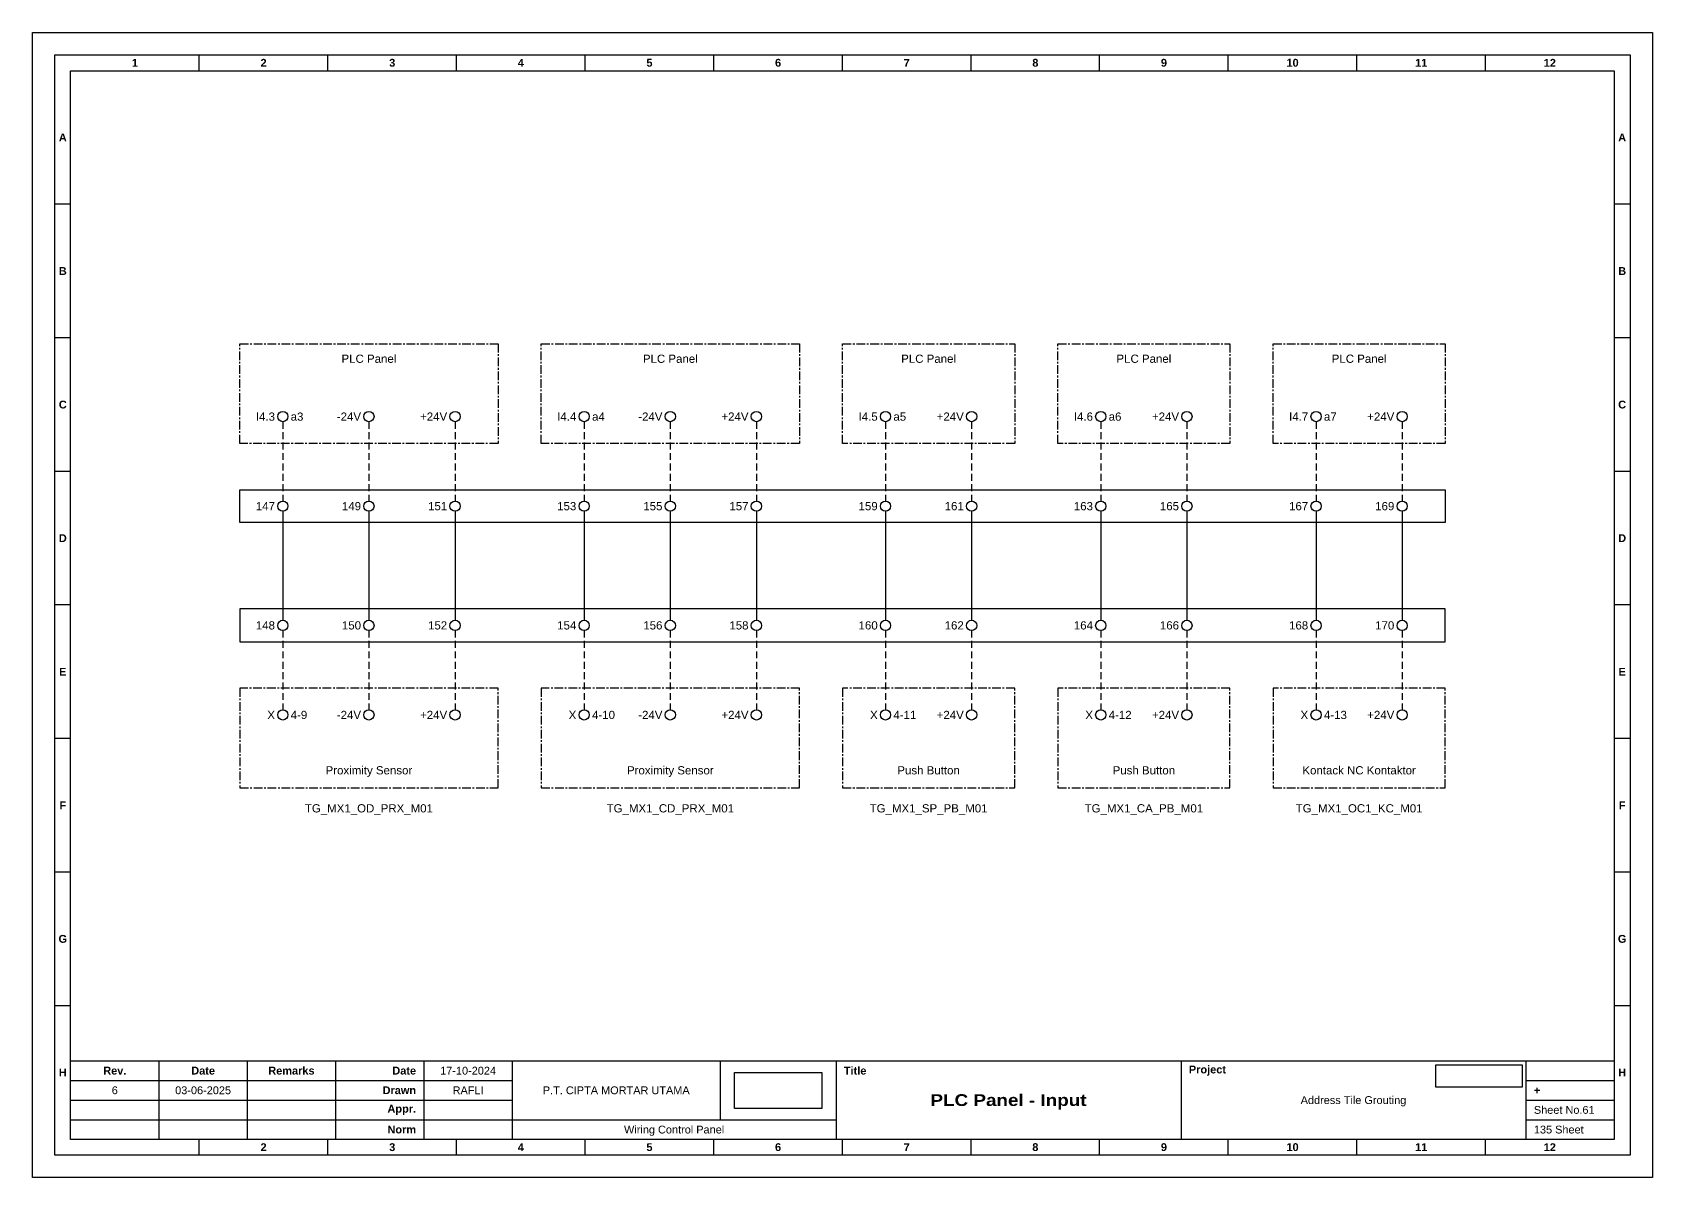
# Model space of a CAD drawing. Header units: millimetres. Extents: x 2277 to 9242, y 1004 to 1739.
# Drawn here: x 4734.2 to 5030.3, y 1529.4 to 1738.7 of the extents above; entities that cross this region are included whole.
import ezdxf
from ezdxf.enums import TextEntityAlignment as Align

# ---------------------------------------------------------------- set-up
doc = ezdxf.new("R2010")
doc.units = ezdxf.units.MM
doc.linetypes.add('CENTER', pattern=[50.8, 31.75, -6.35, 6.35, -6.35])
doc.linetypes.add('HIDDEN', pattern=[9.525, 6.35, -3.175])
doc.styles.add('Bold', font='ariblk.ttf', dxfattribs={"height": 25.4})
doc.styles.get("Standard").update_dxf_attribs({"font": 'arial.ttf'})
picture_1 = doc.add_image_def('image1.png', size_in_pixel=(2048, 847))
picture_2 = doc.add_image_def('image2.png', size_in_pixel=(2092, 542))

# ---------------------------------------------------------------- blocks, each defined once
blk = doc.blocks.new('KOP MU PROJECT')
at = {"color": 6, "ltscale": 50}
for p, q in [((27.74, 184.05), (27.74, 186.66)), ((49.13, 184.05), (49.13, 186.66)), ((70.51, 184.05), (70.51, 186.66)), ((91.89, 184.05), (91.89, 186.66)), ((113.27, 184.05), (113.27, 186.66)), ((134.66, 184.05), (134.66, 186.66)), ((156.04, 184.05), (156.04, 186.66)), ((177.42, 184.05), (177.42, 186.66)), ((198.8, 184.05), (198.8, 186.66)), ((220.19, 184.05), (220.19, 186.66)), ((241.57, 184.05), (241.57, 186.66)), ((6.36, 161.84), (3.75, 161.84)), ((265.59, 161.84), (262.98, 161.84)), ((6.36, 139.63), (3.75, 139.63)), ((265.59, 139.63), (262.98, 139.63)), ((6.36, 117.42), (3.75, 117.42)), ((265.59, 117.42), (262.98, 117.42)), ((6.36, 95.22), (3.75, 95.22)), ((265.59, 95.22), (262.98, 95.22)), ((6.36, 73.01), (3.75, 73.01)), ((265.59, 73.01), (262.98, 73.01)), ((6.36, 50.8), (3.75, 50.8)), ((265.59, 50.8), (262.98, 50.8)), ((6.36, 28.59), (3.75, 28.59)), ((265.59, 28.59), (262.98, 28.59)), ((27.74, 3.75), (27.74, 6.36)), ((49.13, 3.75), (49.13, 6.36)), ((70.51, 3.75), (70.51, 6.36)), ((91.89, 3.75), (91.89, 6.36)), ((113.27, 3.75), (113.27, 6.36)), ((134.66, 3.75), (134.66, 6.36)), ((156.04, 3.75), (156.04, 6.36)), ((177.42, 3.75), (177.42, 6.36)), ((198.8, 3.75), (198.8, 6.36)), ((220.19, 3.75), (220.19, 6.36)), ((241.57, 3.75), (241.57, 6.36))]:
    blk.add_line(p, q, dxfattribs=at)
at = {"ltscale": 50}
for p, q in [((6.36, 19.41), (262.98, 19.41)), ((21.04, 19.41), (21.04, 6.36)), ((35.72, 19.41), (35.72, 6.36)), ((50.41, 19.41), (50.41, 6.36)), ((65.09, 19.41), (65.09, 6.36)), ((79.77, 19.41), (79.77, 6.36)), ((114.35, 19.41), (114.35, 9.62)), ((133.6, 19.41), (133.6, 6.36)), ((190.95, 19.41), (190.95, 6.36)), ((248.3, 19.41), (248.3, 6.36)), ((6.36, 16.15), (79.77, 16.15)), ((248.3, 16.15), (262.98, 16.15)), ((6.36, 12.89), (79.77, 12.89)), ((248.3, 12.89), (262.98, 12.89)), ((6.36, 9.62), (133.6, 9.62)), ((248.3, 9.62), (262.98, 9.62))]:
    blk.add_line(p, q, dxfattribs=at)
at = {"color": 1, "ltscale": 50}
blk.add_lwpolyline([(269.34, 0), (0, 0), (0, 190.41), (269.34, 190.41)], close=True, dxfattribs=at)
at = {"color": 6, "ltscale": 50}
for points in [[(265.59, 3.75), (3.75, 3.75), (3.75, 186.66), (265.59, 186.66)], [(262.98, 6.36), (6.36, 6.36), (6.36, 184.05), (262.98, 184.05)]]:
    blk.add_lwpolyline(points, close=True, dxfattribs=at)
at = {"ltscale": 50, "char_height": 1.305, "attachment_point": 4}
for s, width, heights, insert in [('\\pxqc;{\\fArial|b1|i0|c0|p34;1}', 21.3825, [2.51], (6.36, 185.36)), ('\\pxqc;{\\fArial|b1|i0|c0|p34;2}', 21.3825, [2.51], (27.74, 185.36)), ('\\pxqc;{\\fArial|b1|i0|c0|p34;3}', 21.3825, [2.51], (49.13, 185.36)), ('\\pxqc;{\\fArial|b1|i0|c0|p34;4}', 21.3825, [2.51], (70.51, 185.36)), ('\\pxqc;{\\fArial|b1|i0|c0|p34;5}', 21.3825, [2.51], (91.89, 185.36)), ('\\pxqc;{\\fArial|b1|i0|c0|p34;6}', 21.3825, [2.51], (113.27, 185.36)), ('\\pxqc;{\\fArial|b1|i0|c0|p34;7}', 21.3825, [2.51], (134.66, 185.36)), ('\\pxqc;{\\fArial|b1|i0|c0|p34;8}', 21.3825, [2.51], (156.04, 185.36)), ('\\pxqc;{\\fArial|b1|i0|c0|p34;9}', 21.3825, [2.51], (177.42, 185.36)), ('\\pxqc;{\\fArial|b1|i0|c0|p34;10}', 21.3825, [2.51], (198.8, 185.36)), ('\\pxqc;{\\fArial|b1|i0|c0|p34;11}', 21.3825, [2.51], (220.19, 185.36)), ('\\pxqc;{\\fArial|b1|i0|c0|p34;12}', 21.3825, [2.51], (241.57, 185.36)), ('\\pxqc;{\\fArial|b1|i0|c0|p34;A}', 2.61, [2.51], (3.75, 172.95)), ('\\pxqc;{\\fArial|b1|i0|c0|p34;A}', 2.61, [2.51], (262.98, 172.95)), ('\\pxqc;{\\fArial|b1|i0|c0|p34;B}', 2.61, [2.51], (3.75, 150.74)), ('\\pxqc;{\\fArial|b1|i0|c0|p34;B}', 2.61, [2.51], (262.98, 150.74)), ('\\pxqc;{\\fArial|b1|i0|c0|p34;C}', 2.61, [2.51], (3.75, 128.53)), ('\\pxqc;{\\fArial|b1|i0|c0|p34;C}', 2.61, [2.51], (262.98, 128.53)), ('\\pxqc;{\\fArial|b1|i0|c0|p34;D}', 2.61, [2.51], (3.75, 106.32)), ('\\pxqc;{\\fArial|b1|i0|c0|p34;D}', 2.61, [2.51], (262.98, 106.32)), ('\\pxqc;{\\fArial|b1|i0|c0|p34;E}', 2.61, [2.51], (3.75, 84.11)), ('\\pxqc;{\\fArial|b1|i0|c0|p34;E}', 2.61, [2.51], (262.98, 84.11)), ('\\pxqc;{\\fArial|b1|i0|c0|p34;F}', 2.61, [2.51], (3.75, 61.9)), ('\\pxqc;{\\fArial|b1|i0|c0|p34;F}', 2.61, [2.51], (262.98, 61.9)), ('\\pxqc;{\\fArial|b1|i0|c0|p34;G}', 2.61, [2.51], (3.75, 39.69)), ('\\pxqc;{\\fArial|b1|i0|c0|p34;G}', 2.61, [2.51], (262.98, 39.69)), ('\\pxqc;{\\fArial|b1|i0|c0|p34;H}', 2.61, [2.51], (3.75, 17.47)), ('\\pxqc;{\\fArial|b1|i0|c0|p34;Rev.}', 14.6811, [2.88], (6.36, 17.78)), ('\\pxqc;{\\fArial|b1|i0|c0|p34;Date}', 14.6811, [2.88], (21.04, 17.78)), ('\\pxqc;{\\fArial|b1|i0|c0|p34;Remarks}', 14.6811, [2.88], (35.72, 17.78)), ('\\pxqr;{\\fArial|b1|i0|c0|p34;Date}', 13.3761, [2.88], (50.41, 17.78)), ('\\pxql;{\\fArial|b1|i0|c0|p34;Title}', 50.2419, [2.88], (134.9, 17.78)), ('\\pxql;{\\fArial|b1|i0|c0|p34;Project}', 50.2419, [2.88], (192.25, 17.78)), ('\\pxqc;{\\fArial|b1|i0|c0|p34;H}', 2.61, [2.51], (262.98, 17.47)), ('\\pxqr;{\\fArial|b1|i0|c0|p34;Drawn}', 13.3761, [2.88], (50.41, 14.52)), ('\\pxql;{\\fArial|b1|i0|c0|p34;+}', 14.6811, [2.88], (249.61, 14.52)), ('\\pxqr;{\\fArial|b1|i0|c0|p34;Appr.}', 13.3761, [2.88], (50.41, 11.26)), ('\\pxqr;{\\fArial|b1|i0|c0|p34;Norm}', 13.3761, [2.88], (50.41, 7.99)), ('\\pxqc;{\\fArial|b1|i0|c0|p34;2}', 21.3825, [2.51], (27.74, 5.06)), ('\\pxqc;{\\fArial|b1|i0|c0|p34;3}', 21.3825, [2.51], (49.13, 5.06)), ('\\pxqc;{\\fArial|b1|i0|c0|p34;4}', 21.3825, [2.51], (70.51, 5.06)), ('\\pxqc;{\\fArial|b1|i0|c0|p34;5}', 21.3825, [2.51], (91.89, 5.06)), ('\\pxqc;{\\fArial|b1|i0|c0|p34;6}', 21.3825, [2.51], (113.27, 5.06)), ('\\pxqc;{\\fArial|b1|i0|c0|p34;7}', 21.3825, [2.51], (134.66, 5.06)), ('\\pxqc;{\\fArial|b1|i0|c0|p34;8}', 21.3825, [2.51], (156.04, 5.06)), ('\\pxqc;{\\fArial|b1|i0|c0|p34;9}', 21.3825, [2.51], (177.42, 5.06)), ('\\pxqc;{\\fArial|b1|i0|c0|p34;10}', 21.3825, [2.51], (198.8, 5.06)), ('\\pxqc;{\\fArial|b1|i0|c0|p34;11}', 21.3825, [2.51], (220.19, 5.06)), ('\\pxqc;{\\fArial|b1|i0|c0|p34;12}', 21.3825, [2.51], (241.57, 5.06))]:
    blk.add_mtext_dynamic_manual_height_columns(s, width=width, gutter_width=0.0326, heights=heights, dxfattribs=dict(at, insert=insert))
at = {"ltscale": 50}
for tag, p in [('DATECREATED', (72.43, 17.78)), ('REV', (13.7, 14.52)), ('REVDATE', (28.38, 14.52)), ('REMARKS', (43.06, 14.52)), ('DRAWN', (72.43, 14.52)), ('COMPANY', (97.06, 14.52)), ('PROJECT', (219.62, 12.89)), ('APPR', (72.43, 11.26)), ('NORM', (72.43, 7.99)), ('DRAWINGCATEGORY', (106.68, 7.99)), ('DESCRIPTION', (162.27, 10.03))]:
    blk.add_attdef(tag, text='', height=1.3, dxfattribs=at).set_placement(p, align=Align.MIDDLE_CENTER)
at = {"ltscale": 50, "style": 'Bold'}
blk.add_attdef('TITLE', text='', height=1.96, dxfattribs=at).set_placement((162.27, 12.89), align=Align.MIDDLE_CENTER)
at = {"ltscale": 50}
for tag, p in [('SHEETNUMBER', (249.61, 11.26)), ('TOTALSHEET', (249.61, 7.99))]:
    blk.add_attdef(tag, text='', height=1.3, dxfattribs=at).set_placement(p, align=Align.MIDDLE_LEFT)
image = blk.add_image(picture_1, insert=(116.72, 11.48), size_in_units=(14.5, 6), dxfattribs=at)
image.dxf.flags = 15
image = blk.add_image(picture_2, insert=(233.29, 15.04), size_in_units=(14.36, 3.72), dxfattribs=at)
image.dxf.flags = 15

msp = doc.modelspace()

# ---------------------------------------------------------------- linework, layer by layer
at = {"linetype": 'HIDDEN', "ltscale": 0.2}
for p, q in [((4780.01, 1667.52), (4780.01, 1653.03)), ((4795.74, 1667.52), (4795.74, 1653.03)), ((4811.48, 1667.52), (4811.48, 1653.03)), ((4835.08, 1667.52), (4835.08, 1653.03)), ((4850.82, 1667.52), (4850.82, 1653.03)), ((4866.55, 1667.52), (4866.55, 1653.03)), ((4890.15, 1667.52), (4890.15, 1653.03)), ((4905.89, 1667.52), (4905.89, 1653.03)), ((4929.49, 1667.52), (4929.49, 1653.03)), ((4945.23, 1667.52), (4945.23, 1653.03)), ((4968.83, 1667.52), (4968.83, 1653.03)), ((4984.57, 1667.52), (4984.57, 1653.03)), ((4780.01, 1629.36), (4780.01, 1614.87)), ((4795.74, 1629.36), (4795.74, 1614.87)), ((4811.48, 1629.36), (4811.48, 1614.87)), ((4835.08, 1629.36), (4835.08, 1614.87)), ((4850.82, 1629.36), (4850.82, 1614.87)), ((4866.55, 1629.36), (4866.55, 1614.87)), ((4890.15, 1629.36), (4890.15, 1614.87)), ((4905.89, 1629.36), (4905.89, 1614.87)), ((4929.49, 1629.36), (4929.49, 1614.87)), ((4945.23, 1629.36), (4945.23, 1614.87)), ((4968.83, 1629.36), (4968.83, 1614.87)), ((4984.57, 1629.36), (4984.57, 1614.87))]:
    msp.add_line(p, q, dxfattribs=at)
at = {"ltscale": 0.2}
for p, q in [((4780.01, 1651.15), (4780.01, 1631.24)), ((4795.74, 1651.15), (4795.74, 1631.24)), ((4811.48, 1651.15), (4811.48, 1631.24)), ((4835.08, 1651.15), (4835.08, 1631.24)), ((4850.82, 1651.15), (4850.82, 1631.24)), ((4866.55, 1651.15), (4866.55, 1631.24)), ((4890.15, 1651.15), (4890.15, 1631.24)), ((4905.89, 1651.15), (4905.89, 1631.24)), ((4929.49, 1651.15), (4929.49, 1631.24)), ((4945.23, 1651.15), (4945.23, 1631.24)), ((4968.83, 1651.15), (4968.83, 1631.24)), ((4984.57, 1651.15), (4984.57, 1631.24))]:
    msp.add_line(p, q, dxfattribs=at)
at = {"linetype": 'CENTER', "ltscale": 0.05}
for points in [[(4772.14, 1681.79), (4819.34, 1681.79), (4819.34, 1663.56), (4772.14, 1663.56)], [(4827.21, 1681.79), (4874.42, 1681.79), (4874.42, 1663.56), (4827.21, 1663.56)], [(4882.29, 1681.79), (4913.76, 1681.79), (4913.76, 1663.56), (4882.29, 1663.56)], [(4921.63, 1681.79), (4953.1, 1681.79), (4953.1, 1663.56), (4921.63, 1663.56)], [(4960.96, 1681.79), (4992.44, 1681.79), (4992.44, 1663.56), (4960.96, 1663.56)], [(4772.14, 1600.61), (4819.34, 1600.61), (4819.34, 1618.83), (4772.14, 1618.83)], [(4827.21, 1600.61), (4874.42, 1600.61), (4874.42, 1618.83), (4827.21, 1618.83)], [(4882.29, 1600.61), (4913.76, 1600.61), (4913.76, 1618.83), (4882.29, 1618.83)], [(4921.63, 1600.61), (4953.1, 1600.61), (4953.1, 1618.83), (4921.63, 1618.83)], [(4960.96, 1600.61), (4992.44, 1600.61), (4992.44, 1618.83), (4960.96, 1618.83)]]:
    msp.add_lwpolyline(points, close=True, dxfattribs=at)
at = {"ltscale": 0.05}
for points in [[(4772.14, 1655.1), (4992.44, 1655.1), (4992.44, 1649.09), (4772.14, 1649.09)], [(4772.14, 1627.3), (4992.44, 1627.3), (4992.44, 1633.31), (4772.14, 1633.31)]]:
    msp.add_lwpolyline(points, close=True, dxfattribs=at)
for centre in [(4780.01, 1668.46), (4795.74, 1668.46), (4811.48, 1668.46), (4835.08, 1668.46), (4850.82, 1668.46), (4866.55, 1668.46), (4890.15, 1668.46), (4905.89, 1668.46), (4929.49, 1668.46), (4945.23, 1668.46), (4968.83, 1668.46), (4984.57, 1668.46), (4780.01, 1652.09), (4795.74, 1652.09), (4811.48, 1652.09), (4835.08, 1652.09), (4850.82, 1652.09), (4866.55, 1652.09), (4890.15, 1652.09), (4905.89, 1652.09), (4929.49, 1652.09), (4945.23, 1652.09), (4968.83, 1652.09), (4984.57, 1652.09), (4780.01, 1630.3), (4795.74, 1630.3), (4811.48, 1630.3), (4835.08, 1630.3), (4850.82, 1630.3), (4866.55, 1630.3), (4890.15, 1630.3), (4905.89, 1630.3), (4929.49, 1630.3), (4945.23, 1630.3), (4968.83, 1630.3), (4984.57, 1630.3), (4780.01, 1613.93), (4795.74, 1613.93), (4811.48, 1613.93), (4835.08, 1613.93), (4850.82, 1613.93), (4866.55, 1613.93), (4890.15, 1613.93), (4905.89, 1613.93), (4929.49, 1613.93), (4945.23, 1613.93), (4968.83, 1613.93), (4984.57, 1613.93)]:
    msp.add_circle(centre, 0.938)

# ---------------------------------------------------------------- block references
at = {"xscale": 1.099296583304004, "yscale": 1.099296583304004, "zscale": 1.099296583304004}
msp.add_blockref('KOP MU PROJECT', (4734.24, 1529.36), dxfattribs=at).add_auto_attribs({'TITLE': 'PLC Panel - Input', 'PROJECT': 'Address Tile Grouting', 'COMPANY': 'P.T. CIPTA MORTAR UTAMA', 'DRAWINGCATEGORY': 'Wiring Control Panel', 'DRAWN': 'RAFLI', 'DATECREATED': '17-10-2024', 'REVDATE': '03-06-2025', 'REV': '6', 'SHEETNUMBER': 'Sheet No.61', 'TOTALSHEET': '135 Sheet'})

# ---------------------------------------------------------------- texts
for s, p in [('PLC Panel', (4795.74, 1679.79)), ('PLC Panel', (4850.82, 1679.79)), ('PLC Panel', (4898.02, 1679.79)), ('PLC Panel', (4937.36, 1679.79)), ('PLC Panel', (4976.7, 1679.79)), ('TG_MX1_OD_PRX_M01', (4795.74, 1597.61)), ('TG_MX1_CD_PRX_M01', (4850.82, 1597.61)), ('TG_MX1_SP_PB_M01', (4898.02, 1597.61)), ('TG_MX1_CA_PB_M01', (4937.36, 1597.61)), ('TG_MX1_OC1_KC_M01', (4976.7, 1597.61))]:
    msp.add_text(s, height=1.5).set_placement(p, align=Align.TOP_CENTER)
for s, p in [('I4.3', (4778.57, 1668.46)), ('-24V', (4794.3, 1668.46)), ('+24V', (4810.04, 1668.46)), ('I4.4', (4833.64, 1668.46)), ('-24V', (4849.38, 1668.46)), ('+24V', (4865.11, 1668.46)), ('I4.5', (4888.72, 1668.46)), ('+24V', (4904.45, 1668.46)), ('I4.6', (4928.06, 1668.46)), ('+24V', (4943.79, 1668.46)), ('I4.7', (4967.39, 1668.46)), ('+24V', (4983.13, 1668.46)), ('147', (4778.57, 1652.09)), ('149', (4794.3, 1652.09)), ('151', (4810.04, 1652.09)), ('153', (4833.64, 1652.09)), ('155', (4849.38, 1652.09)), ('157', (4865.11, 1652.09)), ('159', (4888.72, 1652.09)), ('161', (4904.45, 1652.09)), ('163', (4928.06, 1652.09)), ('165', (4943.79, 1652.09)), ('167', (4967.39, 1652.09)), ('169', (4983.13, 1652.09)), ('148', (4778.57, 1630.3)), ('150', (4794.3, 1630.3)), ('152', (4810.04, 1630.3)), ('154', (4833.64, 1630.3)), ('156', (4849.38, 1630.3)), ('158', (4865.11, 1630.3)), ('160', (4888.72, 1630.3)), ('162', (4904.45, 1630.3)), ('164', (4928.06, 1630.3)), ('166', (4943.79, 1630.3)), ('168', (4967.39, 1630.3)), ('170', (4983.13, 1630.3)), ('X', (4778.57, 1613.93)), ('-24V', (4794.3, 1613.93)), ('+24V', (4810.04, 1613.93)), ('X', (4833.64, 1613.93)), ('-24V', (4849.38, 1613.93)), ('+24V', (4865.11, 1613.93)), ('X', (4888.72, 1613.93)), ('+24V', (4904.45, 1613.93)), ('X', (4928.06, 1613.93)), ('+24V', (4943.79, 1613.93)), ('X', (4967.39, 1613.93)), ('+24V', (4983.13, 1613.93))]:
    msp.add_text(s, height=1.5).set_placement(p, align=Align.MIDDLE_RIGHT)
for s, p in [('a3', (4781.44, 1668.46)), ('a4', (4836.52, 1668.46)), ('a5', (4891.59, 1668.46)), ('a6', (4930.93, 1668.46)), ('a7', (4970.27, 1668.46)), ('4-9', (4781.44, 1613.93)), ('4-10', (4836.52, 1613.93)), ('4-11', (4891.59, 1613.93)), ('4-12', (4930.93, 1613.93)), ('4-13', (4970.27, 1613.93))]:
    msp.add_text(s, height=1.5).set_placement(p, align=Align.MIDDLE_LEFT)
for s, p in [('Proximity Sensor', (4795.74, 1602.61)), ('Proximity Sensor', (4850.82, 1602.61)), ('Push Button', (4898.02, 1602.61)), ('Push Button', (4937.36, 1602.61)), ('Kontack NC Kontaktor', (4976.7, 1602.61))]:
    msp.add_text(s, height=1.5).set_placement(p, align=Align.BOTTOM_CENTER)

doc.saveas('drawing.dxf')
